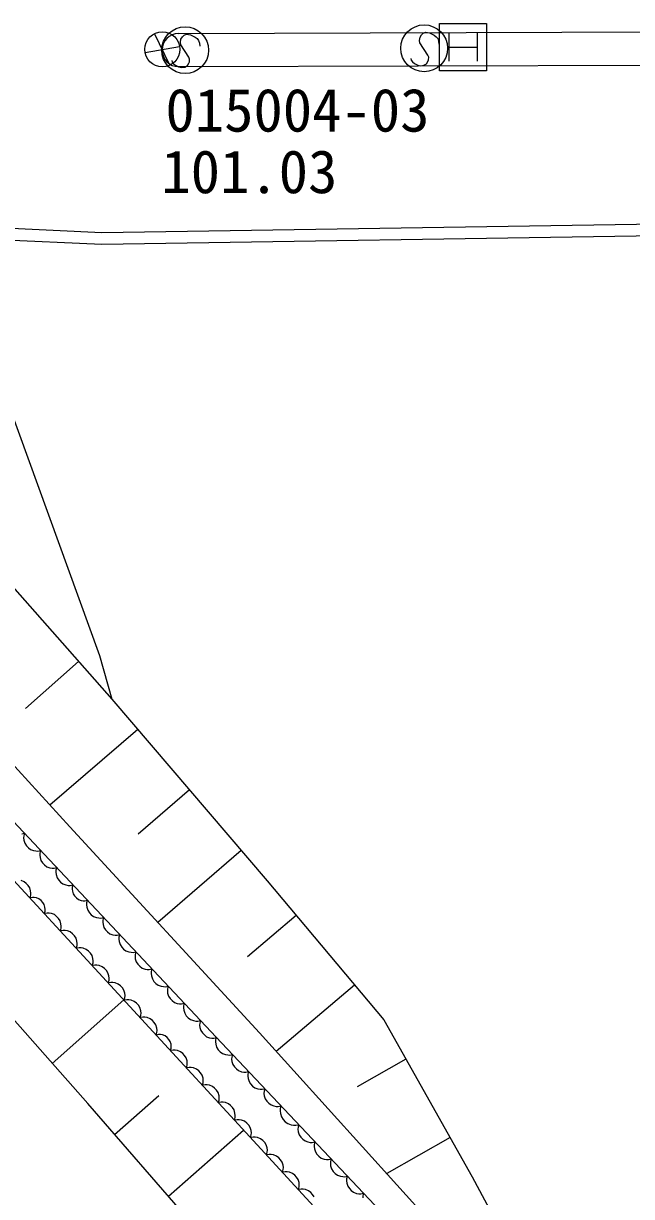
# Model space of a CAD drawing. Units: millimetres, scale not verified. Extents: x 40000 to 680000, y 20000 to 380000.
# Drawn here: x 281020 to 306868, y 237788 to 287635 of the extents above; entities that cross this region are included whole.
import ezdxf
from ezdxf.enums import TextEntityAlignment as Align

# ---------------------------------------------------------------- set-up
doc = ezdxf.new("R2010")
doc.units = ezdxf.units.MM
doc.header["$LTSCALE"] = 1000
doc.layers.add('M-BGD', color=7, linetype='Continuous', lineweight=25)
doc.styles.add('ＭＳ ゴシック', font='')
doc.styles.get('ＭＳ ゴシック').set_extended_font_data('MS Gothic')

msp = doc.modelspace()

# ---------------------------------------------------------------- linework, layer by layer
at = {"layer": 'M-BGD'}
for p, q in [((298701, 285628), (298701, 287635)), ((298701, 287635), (300700, 287635)), ((300700, 287635), (300700, 285628)), ((287249, 285864), (286597, 287206)), ((287609, 287206), (328695, 287345)), ((299101, 287234), (299101, 286029)), ((300301, 287234), (300301, 286029)), ((286188, 286408), (287658, 286661)), ((299101, 286631), (300301, 286631)), ((287614, 285801), (328700, 285939)), ((300700, 285628), (298701, 285628)), ((266814, 279565), (284354, 278752)), ((284354, 278752), (327545, 279437)), ((267263, 279042), (284346, 278250)), ((284346, 278250), (327551, 278936)), ((278633, 276249), (284251, 260776)), ((276277, 268550), (284776, 258923)), ((284251, 260776), (284776, 258923)), ((283360, 260527), (281112, 258527)), ((282989, 253501), (277540, 259463)), ((284776, 258923), (291380, 251203)), ((285877, 257636), (282148, 254421)), ((288078, 255063), (285895, 253181)), ((279689, 254683), (289215, 244556)), ((280948, 253198), (281062, 253223)), ((281062, 253223), (281030, 253110)), ((291053, 244748), (282989, 253501)), ((281030, 253110), (281028, 253025)), ((281028, 253025), (281039, 252926)), ((281039, 252926), (281078, 252797)), ((281078, 252797), (281146, 252695)), ((281146, 252695), (281228, 252608)), ((281228, 252608), (281325, 252534)), ((281325, 252534), (281451, 252488)), ((281451, 252488), (281549, 252471)), ((281549, 252471), (281634, 252468)), ((281634, 252468), (281748, 252493)), ((281717, 252381), (281714, 252296)), ((281714, 252296), (281725, 252196)), ((281748, 252493), (281717, 252381)), ((290279, 252490), (286735, 249434)), ((281725, 252196), (281764, 252067)), ((281764, 252067), (281832, 251966)), ((281832, 251966), (281914, 251878)), ((281914, 251878), (282011, 251804)), ((282011, 251804), (282137, 251758)), ((282137, 251758), (282236, 251741)), ((282236, 251741), (282321, 251739)), ((282321, 251739), (282434, 251764)), ((282434, 251764), (282403, 251651)), ((289985, 241040), (280599, 251237)), ((280599, 251237), (289985, 241040)), ((282403, 251651), (282401, 251566)), ((282401, 251566), (282412, 251466)), ((282412, 251466), (282451, 251337)), ((282451, 251337), (282518, 251236)), ((282518, 251236), (282601, 251148)), ((281044, 251167), (280919, 251215)), ((281141, 251092), (281044, 251167)), ((281222, 251004), (281141, 251092)), ((281289, 250902), (281222, 251004)), ((281326, 250773), (281289, 250902)), ((281336, 250673), (281326, 250773)), ((282601, 251148), (282698, 251075)), ((282698, 251075), (282824, 251028)), ((282824, 251028), (282922, 251011)), ((282922, 251011), (283007, 251009)), ((283007, 251009), (283121, 251034)), ((283093, 250933), (283090, 250856)), ((283090, 250856), (283101, 250766)), ((283121, 251034), (283093, 250933)), ((283101, 250766), (283135, 250650)), ((291380, 251203), (296338, 245295)), ((281300, 250475), (281333, 250588)), ((281403, 250497), (281300, 250475)), ((281333, 250588), (281336, 250673)), ((281479, 250494), (281403, 250497)), ((281568, 250477), (281479, 250494)), ((281681, 250435), (281568, 250477)), ((281767, 250367), (281681, 250435)), ((281840, 250288), (281767, 250367)), ((281901, 250196), (281840, 250288)), ((283135, 250650), (283196, 250559)), ((283196, 250559), (283271, 250480)), ((283271, 250480), (283358, 250414)), ((283358, 250414), (283471, 250372)), ((283471, 250372), (283560, 250357)), ((283560, 250357), (283636, 250355)), ((283636, 250355), (283739, 250377)), ((283707, 250265), (283705, 250179)), ((283739, 250377), (283707, 250265)), ((281934, 250079), (281901, 250196)), ((281911, 249812), (281940, 249913)), ((282025, 249836), (281911, 249812)), ((281943, 249989), (281934, 250079)), ((281940, 249913), (281943, 249989)), ((282110, 249832), (282025, 249836)), ((282208, 249814), (282110, 249832)), ((282334, 249767), (282208, 249814)), ((282430, 249692), (282334, 249767)), ((283705, 250179), (283716, 250080)), ((283716, 250080), (283755, 249951)), ((283755, 249951), (283823, 249849)), ((283823, 249849), (283905, 249762)), ((283905, 249762), (284002, 249688)), ((282511, 249603), (282430, 249692)), ((282578, 249501), (282511, 249603)), ((282615, 249372), (282578, 249501)), ((282625, 249272), (282615, 249372)), ((282622, 249187), (282625, 249272)), ((284002, 249688), (284128, 249642)), ((284128, 249642), (284226, 249625)), ((284226, 249625), (284311, 249622)), ((284311, 249622), (284425, 249648)), ((284394, 249535), (284391, 249450)), ((284391, 249450), (284403, 249350)), ((284425, 249648), (284394, 249535)), ((284403, 249350), (284441, 249221)), ((292619, 249726), (290545, 247971)), ((282589, 249075), (282622, 249187)), ((282704, 249099), (282589, 249075)), ((282788, 249095), (282704, 249099)), ((282887, 249077), (282788, 249095)), ((283012, 249030), (282887, 249077)), ((283108, 248955), (283012, 249030)), ((283190, 248866), (283108, 248955)), ((283256, 248764), (283190, 248866)), ((283294, 248635), (283256, 248764)), ((284441, 249221), (284509, 249120)), ((284509, 249120), (284592, 249032)), ((284592, 249032), (284688, 248958)), ((284688, 248958), (284814, 248912)), ((284814, 248912), (284913, 248895)), ((284913, 248895), (284998, 248893)), ((284998, 248893), (285112, 248918)), ((285080, 248805), (285078, 248720)), ((285112, 248918), (285080, 248805)), ((283751, 241743), (277727, 248564)), ((283268, 248338), (283301, 248450)), ((283382, 248361), (283268, 248338)), ((283304, 248535), (283294, 248635)), ((283301, 248450), (283304, 248535)), ((283467, 248358), (283382, 248361)), ((283565, 248340), (283467, 248358)), ((283691, 248292), (283565, 248340)), ((283787, 248218), (283691, 248292)), ((285078, 248720), (285089, 248620)), ((285089, 248620), (285128, 248491)), ((285128, 248491), (285196, 248390)), ((285196, 248390), (285278, 248302)), ((285278, 248302), (285375, 248229)), ((283868, 248129), (283787, 248218)), ((283935, 248027), (283868, 248129)), ((283972, 247898), (283935, 248027)), ((283983, 247798), (283972, 247898)), ((283979, 247713), (283983, 247798)), ((285375, 248229), (285501, 248182)), ((285501, 248182), (285599, 248165)), ((285599, 248165), (285684, 248163)), ((285684, 248163), (285798, 248188)), ((285767, 248075), (285764, 247990)), ((285764, 247990), (285775, 247891)), ((285798, 248188), (285767, 248075)), ((285775, 247891), (285814, 247762)), ((285814, 247762), (285882, 247660)), ((283946, 247600), (283979, 247713)), ((284061, 247624), (283946, 247600)), ((284145, 247621), (284061, 247624)), ((284244, 247603), (284145, 247621)), ((284369, 247555), (284244, 247603)), ((284465, 247480), (284369, 247555)), ((284547, 247392), (284465, 247480)), ((284613, 247290), (284547, 247392)), ((284651, 247161), (284613, 247290)), ((285882, 247660), (285964, 247573)), ((285964, 247573), (286061, 247499)), ((286061, 247499), (286187, 247453)), ((286187, 247453), (286286, 247436)), ((286286, 247436), (286371, 247433)), ((286371, 247433), (286484, 247458)), ((286453, 247346), (286451, 247261)), ((286451, 247261), (286462, 247161)), ((286484, 247458), (286453, 247346)), ((284625, 246863), (284658, 246976)), ((284739, 246887), (284625, 246863)), ((284661, 247061), (284651, 247161)), ((284658, 246976), (284661, 247061)), ((284824, 246884), (284739, 246887)), ((284922, 246866), (284824, 246884)), ((285048, 246818), (284922, 246866)), ((285144, 246743), (285048, 246818)), ((285225, 246655), (285144, 246743)), ((286462, 247161), (286501, 247032)), ((286501, 247032), (286568, 246931)), ((286568, 246931), (286651, 246843)), ((286651, 246843), (286748, 246769)), ((286748, 246769), (286874, 246723)), ((295098, 246772), (291769, 243956)), ((285292, 246553), (285225, 246655)), ((285329, 246423), (285292, 246553)), ((285340, 246324), (285329, 246423)), ((285336, 246238), (285340, 246324)), ((286874, 246723), (286972, 246706)), ((286972, 246706), (287057, 246704)), ((287057, 246704), (287171, 246729)), ((287139, 246616), (287137, 246531)), ((287137, 246531), (287148, 246431)), ((287171, 246729), (287139, 246616)), ((287148, 246431), (287187, 246302)), ((287187, 246302), (287255, 246201)), ((282245, 243448), (285281, 246151)), ((285304, 246126), (285336, 246238)), ((285418, 246150), (285304, 246126)), ((285502, 246147), (285418, 246150)), ((285601, 246129), (285502, 246147)), ((285726, 246081), (285601, 246129)), ((285822, 246006), (285726, 246081)), ((285904, 245918), (285822, 246006)), ((285970, 245816), (285904, 245918)), ((286008, 245686), (285970, 245816)), ((287255, 246201), (287337, 246113)), ((287337, 246113), (287434, 246040)), ((287434, 246040), (287560, 245993)), ((287560, 245993), (287659, 245976)), ((287659, 245976), (287744, 245974)), ((287744, 245974), (287857, 245999)), ((287826, 245886), (287823, 245801)), ((287823, 245801), (287835, 245701)), ((287857, 245999), (287826, 245886)), ((285982, 245389), (286015, 245501)), ((286096, 245413), (285982, 245389)), ((286018, 245586), (286008, 245686)), ((286015, 245501), (286018, 245586)), ((286181, 245409), (286096, 245413)), ((286279, 245391), (286181, 245409)), ((286405, 245344), (286279, 245391)), ((286501, 245269), (286405, 245344)), ((286582, 245181), (286501, 245269)), ((287835, 245701), (287874, 245573)), ((287874, 245573), (287941, 245471)), ((287941, 245471), (288024, 245384)), ((288024, 245384), (288121, 245310)), ((288121, 245310), (288247, 245264)), ((288247, 245264), (288345, 245247)), ((288430, 245244), (288544, 245269)), ((288544, 245269), (288512, 245157)), ((296338, 245295), (300097, 238622)), ((286649, 245078), (286582, 245181)), ((286686, 244949), (286649, 245078)), ((286661, 244652), (286693, 244764)), ((286697, 244849), (286686, 244949)), ((286693, 244764), (286697, 244849)), ((288345, 245247), (288430, 245244)), ((288512, 245157), (288510, 245071)), ((288510, 245071), (288521, 244972)), ((288521, 244972), (288560, 244843)), ((288560, 244843), (288628, 244741)), ((286763, 244673), (286661, 244652)), ((286840, 244670), (286763, 244673)), ((286928, 244654), (286840, 244670)), ((287041, 244611), (286928, 244654)), ((287128, 244544), (287041, 244611)), ((287201, 244464), (287128, 244544)), ((287261, 244372), (287201, 244464)), ((287294, 244256), (287261, 244372)), ((287304, 244166), (287294, 244256)), ((288628, 244741), (288710, 244654)), ((288710, 244654), (288807, 244580)), ((288807, 244580), (288933, 244534)), ((288933, 244534), (289032, 244517)), ((289032, 244517), (289116, 244514)), ((289116, 244514), (289230, 244540)), ((289184, 244443), (289181, 244358)), ((289181, 244358), (289193, 244258)), ((289215, 244556), (289184, 244443)), ((289193, 244258), (289232, 244130)), ((289215, 244556), (298251, 234992)), ((299661, 235230), (291053, 244748)), ((287271, 243988), (287301, 244090)), ((287385, 244012), (287271, 243988)), ((287301, 244090), (287304, 244166)), ((287470, 244009), (287385, 244012)), ((287568, 243991), (287470, 244009)), ((287694, 243943), (287568, 243991)), ((287790, 243868), (287694, 243943)), ((287871, 243780), (287790, 243868)), ((287938, 243678), (287871, 243780)), ((289232, 244130), (289300, 244028)), ((289300, 244028), (289383, 243941)), ((289383, 243941), (289480, 243867)), ((289480, 243867), (289606, 243821)), ((289606, 243821), (289704, 243805)), ((289704, 243805), (289789, 243802)), ((289789, 243802), (289903, 243828)), ((289903, 243828), (289872, 243715)), ((287976, 243549), (287938, 243678)), ((287950, 243251), (287982, 243364)), ((288064, 243275), (287950, 243251)), ((287986, 243449), (287976, 243549)), ((287982, 243364), (287986, 243449)), ((288149, 243272), (288064, 243275)), ((288247, 243254), (288149, 243272)), ((288372, 243206), (288247, 243254)), ((289872, 243715), (289869, 243630)), ((289869, 243630), (289881, 243530)), ((289881, 243530), (289920, 243401)), ((289920, 243401), (289988, 243300)), ((289988, 243300), (290071, 243213)), ((297278, 243627), (295212, 242454)), ((288469, 243131), (288372, 243206)), ((288550, 243043), (288469, 243131)), ((288617, 242941), (288550, 243043)), ((288654, 242811), (288617, 242941)), ((288664, 242712), (288654, 242811)), ((290071, 243213), (290168, 243139)), ((290168, 243139), (290294, 243093)), ((290294, 243093), (290392, 243076)), ((290392, 243076), (290477, 243074)), ((290477, 243074), (290591, 243100)), ((290560, 242987), (290557, 242902)), ((290557, 242902), (290569, 242802)), ((290591, 243100), (290560, 242987)), ((290569, 242802), (290608, 242673)), ((288628, 242514), (288661, 242626)), ((288742, 242538), (288628, 242514)), ((288661, 242626), (288664, 242712)), ((288827, 242535), (288742, 242538)), ((288926, 242517), (288827, 242535)), ((289051, 242469), (288926, 242517)), ((289147, 242394), (289051, 242469)), ((289229, 242306), (289147, 242394)), ((289295, 242204), (289229, 242306)), ((290608, 242673), (290676, 242572)), ((290676, 242572), (290759, 242485)), ((290759, 242485), (290856, 242411)), ((290856, 242411), (290982, 242365)), ((290982, 242365), (291080, 242348)), ((291080, 242348), (291165, 242346)), ((291165, 242346), (291279, 242371)), ((291248, 242259), (291245, 242173)), ((291279, 242371), (291248, 242259)), ((284895, 240430), (286770, 242077)), ((289333, 242074), (289295, 242204)), ((289307, 241777), (289340, 241889)), ((289421, 241801), (289307, 241777)), ((289343, 241974), (289333, 242074)), ((289340, 241889), (289343, 241974)), ((289506, 241798), (289421, 241801)), ((289604, 241779), (289506, 241798)), ((289730, 241732), (289604, 241779)), ((291245, 242173), (291257, 242074)), ((291257, 242074), (291296, 241945)), ((291296, 241945), (291364, 241844)), ((291364, 241844), (291447, 241756)), ((290616, 233867), (283751, 241743)), ((289826, 241657), (289730, 241732)), ((289907, 241569), (289826, 241657)), ((289974, 241466), (289907, 241569)), ((290011, 241337), (289974, 241466)), ((290021, 241237), (290011, 241337)), ((291447, 241756), (291544, 241683)), ((291544, 241683), (291670, 241637)), ((291670, 241637), (291768, 241620)), ((291768, 241620), (291853, 241618)), ((291853, 241618), (291967, 241643)), ((291932, 241519), (291930, 241425)), ((291930, 241425), (291943, 241316)), ((291967, 241643), (291932, 241519)), ((291943, 241316), (291986, 241174)), ((289985, 241040), (290018, 241152)), ((296850, 233586), (289985, 241040)), ((289985, 241040), (296850, 233586)), ((290109, 241053), (289995, 241029)), ((290018, 241152), (290021, 241237)), ((290194, 241050), (290109, 241053)), ((290292, 241032), (290194, 241050)), ((290418, 240984), (290292, 241032)), ((290514, 240909), (290418, 240984)), ((290595, 240821), (290514, 240909)), ((290662, 240719), (290595, 240821)), ((291986, 241174), (292061, 241063)), ((292061, 241063), (292151, 240967)), ((292151, 240967), (292258, 240886)), ((292258, 240886), (292397, 240835)), ((292397, 240835), (292505, 240817)), ((292505, 240817), (292598, 240814)), ((292598, 240814), (292724, 240842)), ((292724, 240842), (292692, 240729)), ((287184, 237805), (290379, 240612)), ((290700, 240590), (290662, 240719)), ((290674, 240292), (290706, 240405)), ((290788, 240316), (290674, 240292)), ((290710, 240490), (290700, 240590)), ((290706, 240405), (290710, 240490)), ((290873, 240313), (290788, 240316)), ((290971, 240295), (290873, 240313)), ((291097, 240247), (290971, 240295)), ((292692, 240729), (292690, 240644)), ((292690, 240644), (292702, 240544)), ((292702, 240544), (292741, 240416)), ((292741, 240416), (292809, 240314)), ((292809, 240314), (292891, 240227)), ((299157, 240290), (296467, 238762)), ((291193, 240172), (291097, 240247)), ((291274, 240084), (291193, 240172)), ((291341, 239982), (291274, 240084)), ((291378, 239853), (291341, 239982)), ((291388, 239753), (291378, 239853)), ((292891, 240227), (292988, 240153)), ((292988, 240153), (293115, 240108)), ((293115, 240108), (293213, 240091)), ((293213, 240091), (293298, 240088)), ((293298, 240088), (293412, 240114)), ((293380, 240001), (293378, 239916)), ((293378, 239916), (293390, 239816)), ((293412, 240114), (293380, 240001)), ((293390, 239816), (293429, 239687)), ((291352, 239555), (291385, 239668)), ((291467, 239579), (291352, 239555)), ((291385, 239668), (291388, 239753)), ((291551, 239576), (291467, 239579)), ((291650, 239558), (291551, 239576)), ((291775, 239510), (291650, 239558)), ((291871, 239435), (291775, 239510)), ((291953, 239347), (291871, 239435)), ((292020, 239245), (291953, 239347)), ((293429, 239687), (293497, 239586)), ((293497, 239586), (293579, 239499)), ((293579, 239499), (293676, 239425)), ((293676, 239425), (293803, 239379)), ((293803, 239379), (293901, 239362)), ((293901, 239362), (293986, 239360)), ((293986, 239360), (294100, 239386)), ((294068, 239273), (294066, 239188)), ((294100, 239386), (294068, 239273)), ((292057, 239116), (292020, 239245)), ((292031, 238818), (292064, 238931)), ((292145, 238842), (292031, 238818)), ((292067, 239016), (292057, 239116)), ((292064, 238931), (292067, 239016)), ((292230, 238839), (292145, 238842)), ((292328, 238821), (292230, 238839)), ((292454, 238773), (292328, 238821)), ((292550, 238698), (292454, 238773)), ((294066, 239188), (294078, 239088)), ((294078, 239088), (294117, 238959)), ((294117, 238959), (294185, 238858)), ((294185, 238858), (294267, 238771)), ((294267, 238771), (294364, 238697)), ((292631, 238610), (292550, 238698)), ((292698, 238508), (292631, 238610)), ((292736, 238379), (292698, 238508)), ((292746, 238279), (292736, 238379)), ((292743, 238194), (292746, 238279)), ((294364, 238697), (294491, 238651)), ((294491, 238651), (294589, 238634)), ((294589, 238634), (294674, 238632)), ((294674, 238632), (294788, 238657)), ((294756, 238545), (294754, 238459)), ((294754, 238459), (294766, 238360)), ((294788, 238657), (294756, 238545)), ((294766, 238360), (294805, 238231)), ((300097, 238622), (303475, 232331)), ((292710, 238081), (292743, 238194)), ((292824, 238105), (292710, 238081)), ((292909, 238102), (292824, 238105)), ((293007, 238084), (292909, 238102)), ((293133, 238036), (293007, 238084)), ((293229, 237961), (293133, 238036)), ((293310, 237873), (293229, 237961)), ((293377, 237771), (293310, 237873)), ((294805, 238231), (294873, 238130)), ((294873, 238130), (294955, 238042)), ((294955, 238042), (295052, 237969)), ((295052, 237969), (295179, 237923)), ((295179, 237923), (295277, 237906)), ((295277, 237906), (295362, 237904)), ((295362, 237904), (295476, 237929)), ((295444, 237816), (295442, 237731)), ((295476, 237929), (295444, 237816))]:
    msp.add_line(p, q, dxfattribs=at)
for points in [[(287322, 286066), (287343, 285988), (287394, 285922), (287478, 285857), (287616, 285786), (287748, 285758), (287880, 285774), (287988, 285842), (288045, 285942), (288075, 286011), (288085, 286119), (288048, 286199), (287707, 286729), (287694, 286836), (287716, 286965), (287780, 287068), (287854, 287136), (287957, 287184), (288116, 287154), (288320, 287049), (288403, 286990), (288467, 286906), (288504, 286803), (288513, 286669)], [(297483, 286149), (297504, 286070), (297555, 286005), (297639, 285939), (297777, 285868), (297909, 285840), (298041, 285857), (298149, 285925), (298206, 286025), (298236, 286094), (298246, 286201), (298208, 286282), (297867, 286811), (297855, 286918), (297877, 287048), (297940, 287150), (298015, 287219), (298118, 287267), (298277, 287236), (298481, 287131), (298563, 287072), (298627, 286989), (298664, 286885), (298674, 286751)]]:
    msp.add_lwpolyline(points, dxfattribs=at)
for centre, radius in [((286924, 286536), 746), ((287892, 286498), 995), ((298053, 286581), 995)]:
    msp.add_circle(centre, radius, dxfattribs=at)
msp.add_ellipse((287612, 286504), major_axis=(0, 703), ratio=0.996046, start_param=0.003356, end_param=3.144948, dxfattribs=at)

# ---------------------------------------------------------------- texts
at = {"layer": 'M-BGD', "style": 'ＭＳ ゴシック'}
for s, p in [('015004-03', (287056, 282489)), ('101.03', (286882, 279874))]:
    msp.add_text(s, height=1833, dxfattribs=at).set_placement(p, align=Align.BOTTOM_LEFT)

doc.saveas('drawing.dxf')
